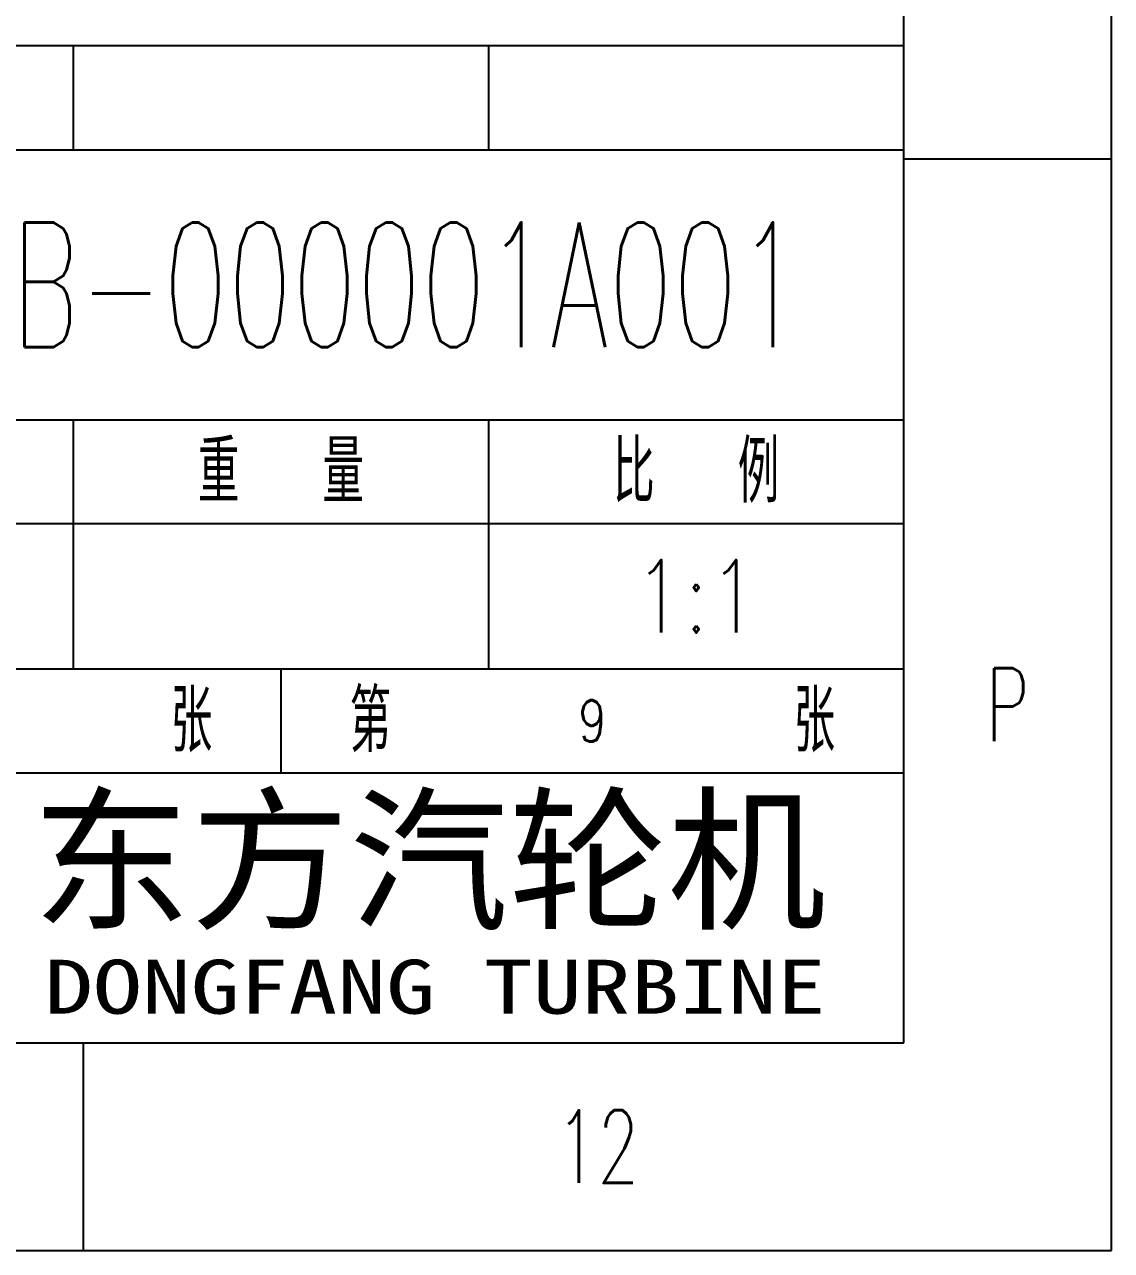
# Model space of a CAD drawing. Header units: millimetres. Extents: x 0 to 594, y 0 to 841.
# Drawn here: x 541.7 to 594, y 0 to 59 of the extents above; entities that cross this region are included whole.
import ezdxf
from ezdxf.enums import TextEntityAlignment as Align

# ---------------------------------------------------------------- set-up
doc = ezdxf.new("R2010")
doc.units = ezdxf.units.MM
doc.layers.add('PDM_Title', color=7, linetype='Continuous')
doc.styles.add('HZ', font='TXT.SHX', dxfattribs={"width": 0.667, "bigfont": 'HZTXT.SHX'})
doc.styles.add('pdmHT', font='SIMHEI.TTF')

# ---------------------------------------------------------------- blocks, each defined once
blk = doc.blocks.new('FitPDM_DWGFrame')
at = {"layer": 'PDM_Title', "color": 2}
for p, q in [((594, 0), (594, 841)), ((544, 58), (544, 53)), ((564, 58), (564, 53)), ((524, 53), (584, 53)), ((584, 52.5625), (594, 52.5625)), ((524, 40), (584, 40)), ((544, 40), (544, 28)), ((564, 40), (564, 28)), ((524, 35), (584, 35)), ((524, 28), (584, 28)), ((554, 28), (554, 23)), ((524, 23), (584, 23)), ((544.5, 0), (544.5, 10)), ((0, 0), (594, 0))]:
    blk.add_line(p, q, dxfattribs=at)
at = {"layer": 'PDM_Title', "color": 0}
for p, q in [((584, 10), (584, 831)), ((584, 58), (404, 58)), ((25, 10), (584, 10))]:
    blk.add_line(p, q, dxfattribs=at)
at = {"layer": 'PDM_Title', "color": 2, "style": 'HZ'}
for s, height, width, p in [('A012B-000001A001', 6, 0.604169, (554, 46.5)), ('重\u3000\u3000量', 3, 0.667, (554, 37.5)), ('比\u3000\u3000例', 3, 0.667, (574, 37.5)), ('1:1', 3.5, 0.8, (574, 31.5)), ('P', 3.5, 0.667, (589, 26.2812)), ('共          张', 3, 0.667, (539, 25.5)), ('第          张', 3, 0.667, (569, 25.5)), ('9', 2, 0.8, (569, 25.5)), ('12', 3.5, 0.667, (569.25, 5))]:
    blk.add_text(s, height=height, dxfattribs=dict(at, width=width)).set_placement(p, align=Align.MIDDLE_CENTER)
at = {"layer": 'PDM_Title', "color": 2, "style": 'pdmHT'}
for s, height, width, p in [('东方汽轮机', 5.5, 1.02, (542, 16.0426)), ('DONGFANG TURBINE', 2.6, 1.33, (542.6, 11.4))]:
    blk.add_text(s, height=height, dxfattribs=dict(at, width=width)).set_placement(p)

msp = doc.modelspace()

# ---------------------------------------------------------------- block references
at = {"layer": 'PDM_Title'}
msp.add_blockref('FitPDM_DWGFrame', (0, 0), dxfattribs=at)

doc.saveas('drawing.dxf')
